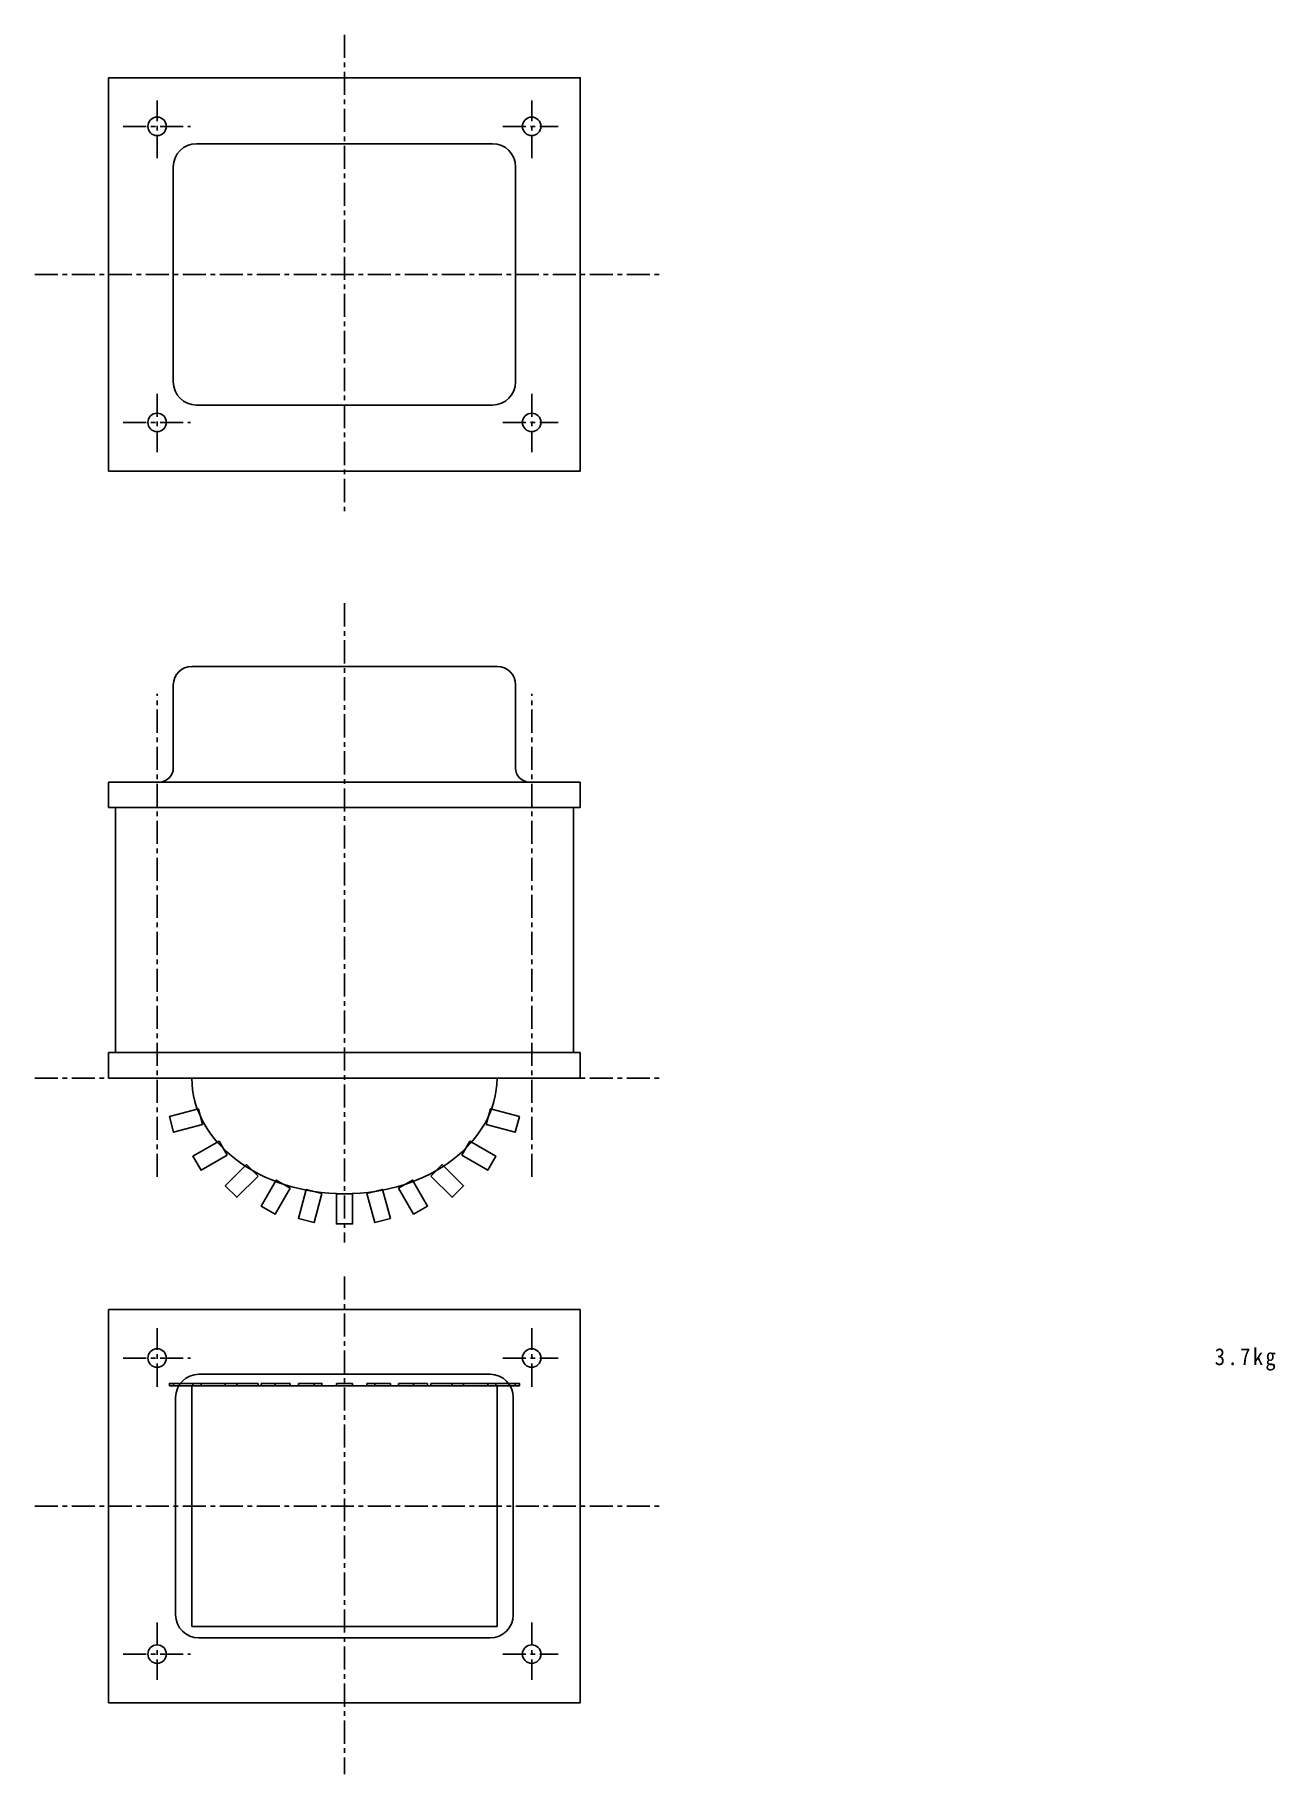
# Model space of a CAD drawing. Units: millimetres on the paper. Extents: x -156 to 112, y -168 to 208.
import ezdxf

# ---------------------------------------------------------------- set-up
doc = ezdxf.new("R2010")
doc.units = ezdxf.units.MM
doc.linetypes.add('CHAIN1', pattern=[8, 5, -1, 1, -1])
doc.layers.add('0-0_OUTLINE1', color=3, linetype='Continuous')
doc.layers.add('0-1_LINE1', color=4, linetype='CHAIN1')
doc.styles.add('ＭＳ ゴシック', font='')
doc.styles.get('ＭＳ ゴシック').set_extended_font_data('MS Gothic')

msp = doc.modelspace()

# ---------------------------------------------------------------- linework, layer by layer
at = {"layer": '0-0_OUTLINE1'}
for p, q in [((-120.934, 184.316), (-56.934, 184.316)), ((-125.934, 179.316), (-125.934, 132.816)), ((-51.934, 132.816), (-51.934, 179.316)), ((-120.934, 127.816), (-56.934, 127.816)), ((-121.934, 71.344), (-55.934, 71.344)), ((-125.934, 49.344), (-125.934, 67.344)), ((-51.934, 49.344), (-51.934, 67.344)), ((-139.934, 46.344), (-139.934, 40.844)), ((-128.934, 46.344), (-139.934, 46.344)), ((-128.934, 46.344), (-48.934, 46.344)), ((-125.934, 46.344), (-51.934, 46.344)), ((-48.934, 46.344), (-37.934, 46.344)), ((-138.434, -12.156), (-138.434, 40.844)), ((-39.434, -12.156), (-39.434, 40.844)), ((-139.934, -12.156), (-139.934, -17.656)), ((-139.934, -12.156), (-37.934, -12.156)), ((-37.934, -17.656), (-37.934, -12.156)), ((-139.934, -17.656), (-37.934, -17.656)), ((-90.684, -42.656), (-87.184, -42.656)), ((-37.934, -67.664), (-139.934, -67.664)), ((-139.934, -67.664), (-139.934, -152.664)), ((-120.434, -81.664), (-57.434, -81.664)), ((-125.871, -83.664), (-125.871, -84.164)), ((-121.934, -84.164), (-55.934, -84.164)), ((-121.934, -84.164), (-121.934, -136.164)), ((-121.685, -83.664), (-107.624, -83.664)), ((-119.935, -83.664), (-119.935, -84.164)), ((-114.695, -83.664), (-114.695, -84.164)), ((-112.22, -83.664), (-112.22, -84.164)), ((-107.624, -83.664), (-107.624, -84.164)), ((-106.924, -83.664), (-106.924, -84.164)), ((-103.893, -83.664), (-103.893, -84.164)), ((-100.643, -83.664), (-100.643, -84.164)), ((-98.872, -83.664), (-98.872, -84.164)), ((-95.491, -83.664), (-95.491, -84.164)), ((-87.184, -83.664), (-90.684, -83.664)), ((-90.684, -83.664), (-90.684, -84.164)), ((-87.184, -83.664), (-87.184, -84.164)), ((-78.997, -83.664), (-84.06, -83.664)), ((-84.06, -83.664), (-84.06, -84.164)), ((-82.378, -83.664), (-82.378, -84.164)), ((-78.997, -83.664), (-78.997, -84.164)), ((-77.226, -83.664), (-77.226, -84.164)), ((-73.976, -83.664), (-73.976, -84.164)), ((-70.945, -83.664), (-70.945, -84.164)), ((-70.245, -83.664), (-70.245, -84.164)), ((-56.184, -83.664), (-70.245, -83.664)), ((-65.648, -83.664), (-65.648, -84.164)), ((-63.173, -83.664), (-63.173, -84.164)), ((-57.934, -83.664), (-57.934, -84.164)), ((-55.934, -84.164), (-55.934, -136.164)), ((-51.998, -83.664), (-51.998, -84.164)), ((-125.434, -86.664), (-125.434, -133.664)), ((-52.434, -133.664), (-52.434, -86.664)), ((-121.934, -136.164), (-55.934, -136.164)), ((-120.434, -138.664), (-57.434, -138.664))]:
    msp.add_line(p, q, dxfattribs=at)
for points in [[(-139.934, 198.566), (-37.934, 198.566), (-37.934, 113.566), (-139.934, 113.566)], [(-119.593, -27.682), (-120.499, -24.302), (-126.777, -25.984), (-125.871, -29.365)], [(-58.276, -27.682), (-57.37, -24.302), (-51.092, -25.984), (-51.998, -29.365)], [(-114.306, -34.325), (-116.056, -31.294), (-121.685, -34.544), (-119.935, -37.575)], [(-63.563, -34.325), (-61.813, -31.294), (-56.184, -34.544), (-57.934, -37.575)], [(-107.624, -38.82), (-110.099, -36.346), (-114.695, -40.942), (-112.22, -43.417)], [(-70.245, -38.82), (-67.77, -36.346), (-63.173, -40.942), (-65.648, -43.417)], [(-100.643, -41.436), (-103.674, -39.686), (-106.924, -45.315), (-103.893, -47.065)], [(-77.226, -41.436), (-74.195, -39.686), (-70.945, -45.315), (-73.976, -47.065)], [(-93.809, -42.609), (-97.19, -41.703), (-98.872, -47.982), (-95.491, -48.888)], [(-84.06, -42.609), (-80.679, -41.703), (-78.997, -47.982), (-82.378, -48.888)]]:
    msp.add_lwpolyline(points, close=True, dxfattribs=at)
for points in [[(-139.934, 40.844), (-37.934, 40.844), (-37.934, 46.344)], [(-87.184, -42.656), (-87.184, -49.156), (-90.684, -49.156), (-90.684, -42.656)], [(-139.934, -152.664), (-37.934, -152.664), (-37.934, -67.664)], [(-121.685, -83.664), (-121.685, -84.164), (-126.777, -84.164)], [(-121.685, -83.664), (-126.777, -83.664), (-126.777, -84.164)], [(-106.924, -83.664), (-103.872, -83.664), (-100.643, -83.664)], [(-98.872, -83.664), (-93.809, -83.664), (-93.809, -84.164)], [(-70.945, -83.664), (-73.997, -83.664), (-77.226, -83.664)], [(-56.184, -83.664), (-56.184, -84.164), (-51.092, -84.164)], [(-56.184, -83.664), (-51.092, -83.664), (-51.092, -84.164)]]:
    msp.add_lwpolyline(points, dxfattribs=at)
for centre in [(-129.434, 188.066), (-48.434, 188.066), (-129.434, 124.066), (-48.434, 124.066), (-129.434, -78.164), (-48.434, -78.164), (-129.434, -142.164), (-48.434, -142.164)]:
    msp.add_circle(centre, 2, dxfattribs=at)
for centre, radius, start, end in [((-120.934, 179.316), 5, 90, 180), ((-56.934, 179.316), 5, 0, 90), ((-120.934, 132.816), 5, 180, 270), ((-56.934, 132.816), 5, 270, 0), ((-121.934, 67.344), 4, 90, 180), ((-55.934, 67.344), 4, 0, 90), ((-128.934, 49.344), 3, 270, 0), ((-48.934, 49.344), 3, 180, 270), ((-120.434, -86.664), 5, 90, 180), ((-57.434, -86.664), 5, 0, 90), ((-120.434, -133.664), 5, 180, 270), ((-57.434, -133.664), 5, 270, 0)]:
    msp.add_arc(centre, radius, start, end, dxfattribs=at)
msp.add_ellipse((-88.934, -17.656), major_axis=(33, 0), ratio=0.757576, start_param=3.1415927, end_param=6.2831853, dxfattribs=at)
at = {"layer": '0-1_LINE1'}
for p, q in [((-88.934, 207.86), (-88.934, 104.541)), ((-129.434, 181.202), (-129.434, 193.636)), ((-48.434, 181.202), (-48.434, 193.636)), ((-136.795, 188.066), (-122.25, 188.066)), ((-54.704, 188.066), (-42.749, 188.066)), ((-155.895, 156.066), (-20.786, 156.066)), ((-129.434, 130.259), (-129.434, 117.634)), ((-48.434, 130.259), (-48.434, 117.634)), ((-136.795, 124.066), (-122.25, 124.066)), ((-54.704, 124.066), (-42.749, 124.066)), ((-88.934, 84.978), (-88.934, -53.188)), ((-129.434, -39.016), (-129.434, 65.41)), ((-48.434, -39.016), (-48.434, 65.41)), ((-155.895, -17.656), (-20.786, -17.656)), ((-88.934, -60.524), (-88.934, -168.122)), ((-129.434, -84.357), (-129.434, -71.732)), ((-48.434, -84.357), (-48.434, -71.732)), ((-136.795, -78.164), (-122.25, -78.164)), ((-54.704, -78.164), (-42.749, -78.164)), ((-155.895, -110.164), (-20.786, -110.164)), ((-129.434, -135.301), (-129.434, -147.734)), ((-48.434, -135.301), (-48.434, -147.734)), ((-136.795, -142.164), (-122.25, -142.164)), ((-54.704, -142.164), (-42.749, -142.164))]:
    msp.add_line(p, q, dxfattribs=at)

# ---------------------------------------------------------------- texts
at = {"layer": '0-0_OUTLINE1', "insert": (99.262, -80.902), "char_height": 3.666, "attachment_point": 7, "style": 'ＭＳ ゴシック'}
msp.add_mtext('\\T1.22;\\W0.9;3.7kg', dxfattribs=at)

doc.saveas('drawing.dxf')
